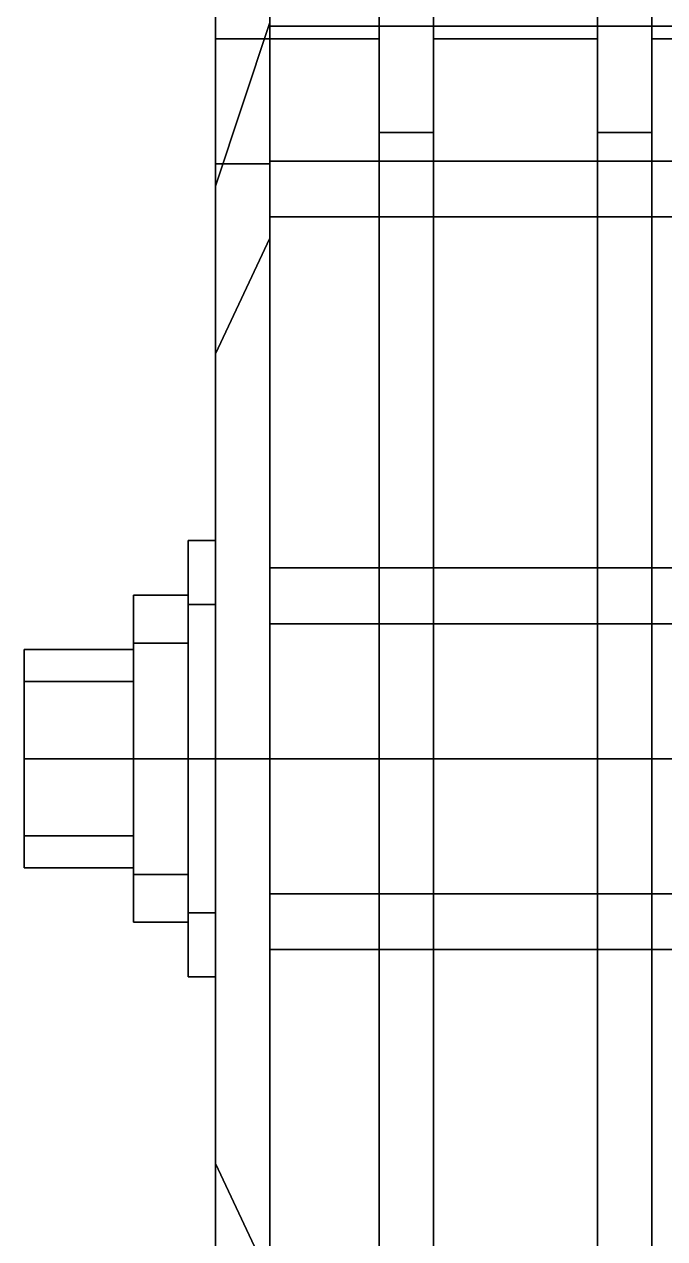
# Model space of a CAD drawing. Header units: millimetres. Extents: x -1.4 to 1.4, y -4.7 to 34.3.
# Drawn here: x -1.38 to -1.1453, y -0.176 to 0.2694 of the extents above; entities that cross this region are included whole.
import ezdxf

# ---------------------------------------------------------------- set-up
doc = ezdxf.new("R2010")
doc.units = ezdxf.units.MM
doc.layers.add('wheels', color=2, linetype='Continuous')

msp = doc.modelspace()

# ---------------------------------------------------------------- linework, layer by layer
at = {"layer": 'wheels'}
for points in [[(-1.31, 0.4879, 0.1821), (-1.31, 0.26405, 0.03252), (-1.31, 0.21813, 0.14339), (-1.31, 0.40305, 0.26695)], [(-1.31, 0.26405, 0.03252), (-1.31, 0.4879, 0.1821), (-1.25, 0.4879, 0.1821), (-1.25, 0.26405, 0.03252)], [(-1.31, 0.4879, 1.1579), (-1.31, 0.26405, 1.30748), (-1.25, 0.26405, 1.30748), (-1.25, 0.4879, 1.1579)], [(-1.31, 0.26405, 1.30748), (-1.31, 0.4879, 1.1579), (-1.31, 0.40305, 1.07305), (-1.31, 0.21813, 1.19661)], [(-1.25, 0.26405, 0.03252), (-1.25, 0.4879, 0.1821), (-1.25, 0.42426, 0.24574), (-1.25, 0.22961, 0.11567)], [(-1.25, 0.4879, 1.1579), (-1.25, 0.26405, 1.30748), (-1.25, 0.22961, 1.22433), (-1.25, 0.42426, 1.09426)], [(-1.23, 0.26405, 0.03252), (-1.23, 0.4879, 0.1821), (-1.17, 0.4879, 0.1821), (-1.17, 0.26405, 0.03252)], [(-1.23, 0.4879, 0.1821), (-1.23, 0.26405, 0.03252), (-1.23, 0.22961, 0.11567), (-1.23, 0.42426, 0.24574)], [(-1.23, 0.4879, 1.1579), (-1.23, 0.26405, 1.30748), (-1.17, 0.26405, 1.30748), (-1.17, 0.4879, 1.1579)], [(-1.23, 0.26405, 1.30748), (-1.23, 0.4879, 1.1579), (-1.23, 0.42426, 1.09426), (-1.23, 0.22961, 1.22433)], [(-1.17, 0.26405, 0.03252), (-1.17, 0.4879, 0.1821), (-1.17, 0.42426, 0.24574), (-1.17, 0.22961, 0.11567)], [(-1.17, 0.4879, 1.1579), (-1.17, 0.26405, 1.30748), (-1.17, 0.22961, 1.22433), (-1.17, 0.42426, 1.09426)], [(-1.15, 0.4879, 0.1821), (-1.15, 0.26405, 0.03252), (-1.15, 0.22961, 0.11567), (-1.15, 0.42426, 0.24574)], [(-1.15, 0.26405, 0.03252), (-1.15, 0.4879, 0.1821), (-1.09, 0.4879, 0.1821), (-1.09, 0.26405, 0.03252)], [(-1.15, 0.26405, 1.30748), (-1.15, 0.4879, 1.1579), (-1.15, 0.42426, 1.09426), (-1.15, 0.22961, 1.22433)], [(-1.15, 0.4879, 1.1579), (-1.15, 0.26405, 1.30748), (-1.09, 0.26405, 1.30748), (-1.09, 0.4879, 1.1579)], [(-1.29, 0.2687, 0.8687), (-1.29, 0.2687, 0.8687), (-1.29, 0.3182, 0.8892), (-1.29, 0.42498, 0.84603)], [(-1.29, 0.42498, 0.49397), (-1.29, 0.42498, 0.49397), (-1.29, 0.19092, 0.47908), (-1.29, 0.27, 0.67)], [(-1.29, 0.42498, 0.49397), (-1.29, 0.42498, 0.49397), (-1.29, 0.2687, 0.4713), (-1.29, 0.19092, 0.47908)], [(-1.29, 0.42498, 0.49397), (-1.29, 0.42498, 0.49397), (-1.29, 0.3182, 0.4508), (-1.29, 0.2687, 0.4713)], [(-1.29, 0.42498, 0.84603), (-1.29, 0.42498, 0.84603), (-1.29, 0.27, 0.67), (-1.29, 0.19092, 0.86092)], [(-1.29, 0.19092, 0.86092), (-1.29, 0.19092, 0.86092), (-1.29, 0.2687, 0.8687), (-1.29, 0.42498, 0.84603)], [(-1.25, 0.22961, 0.11567), (-1.25, 0.42426, 0.24574), (-1.23, 0.42426, 0.24574), (-1.23, 0.22961, 0.11567)], [(-1.25, 0.42426, 1.09426), (-1.25, 0.22961, 1.22433), (-1.23, 0.22961, 1.22433), (-1.23, 0.42426, 1.09426)], [(-1.17, 0.22961, 0.11567), (-1.17, 0.42426, 0.24574), (-1.15, 0.42426, 0.24574), (-1.15, 0.22961, 0.11567)], [(-1.17, 0.42426, 1.09426), (-1.17, 0.22961, 1.22433), (-1.15, 0.22961, 1.22433), (-1.15, 0.42426, 1.09426)], [(-1.31, 0.40305, 0.26695), (-1.31, 0.21813, 0.14339), (-1.29, 0.21813, 0.14339), (-1.29, 0.40305, 0.26695)], [(-1.31, 0.21813, 1.19661), (-1.31, 0.40305, 1.07305), (-1.29, 0.40305, 1.07305), (-1.29, 0.21813, 1.19661)], [(-1.29, 0.40305, 0.26695), (-1.29, 0.21813, 0.14339), (-1.29, 0.17603, 0.24502), (-1.29, 0.32527, 0.34473)], [(-1.29, 0.21813, 1.19661), (-1.29, 0.40305, 1.07305), (-1.29, 0.32527, 0.99527), (-1.29, 0.17603, 1.09498)], [(-1.29, 0.32527, 0.34473), (-1.29, 0.17603, 0.24502), (-1.29, 0.2687, 0.3313), (-1.29, 0.3182, 0.3518)], [(-1.29, 0.17603, 1.09498), (-1.29, 0.32527, 0.99527), (-1.29, 0.3182, 0.9882), (-1.29, 0.2687, 1.0087)], [(-1.29, 0.2687, 1.0087), (-1.29, 0.3182, 0.9882), (-1.03, 0.3182, 0.9882), (-1.03, 0.2687, 1.0087)], [(-1.29, 0.3182, 0.8892), (-1.29, 0.2687, 0.8687), (-1.03, 0.2687, 0.8687), (-1.03, 0.3182, 0.8892)], [(-1.29, 0.2687, 0.4713), (-1.29, 0.3182, 0.4508), (-1.03, 0.3182, 0.4508), (-1.03, 0.2687, 0.4713)], [(-1.29, 0.3182, 0.3518), (-1.29, 0.2687, 0.3313), (-1.03, 0.2687, 0.3313), (-1.03, 0.3182, 0.3518)], [(-1.29, 0.27, 0.67), (-1.29, 0.19092, 0.47908), (-1.31, 0.14849, 0.52151), (-1.31, 0.21, 0.67)], [(-1.29, 0.19092, 0.86092), (-1.29, 0.27, 0.67), (-1.31, 0.21, 0.67), (-1.31, 0.14849, 0.81849)], [(-1.29, 0.2192, 0.8892), (-1.29, 0.2192, 0.8892), (-1.29, 0.2687, 0.8687), (-1.29, 0.19092, 0.86092)], [(-1.29, 0.2687, 0.4713), (-1.29, 0.2687, 0.4713), (-1.29, 0.2192, 0.4508), (-1.29, 0.19092, 0.47908)], [(-1.29, 0.2192, 0.3518), (-1.29, 0.2192, 0.3518), (-1.29, 0.2687, 0.3313), (-1.29, 0.17603, 0.24502)], [(-1.29, 0.17603, 1.09498), (-1.29, 0.17603, 1.09498), (-1.29, 0.2687, 1.0087), (-1.29, 0.2192, 0.9882)], [(-1.29, 0.2192, 0.9882), (-1.29, 0.2687, 1.0087), (-1.03, 0.2687, 1.0087), (-1.03, 0.2192, 0.9882)], [(-1.29, 0.2687, 0.8687), (-1.29, 0.2192, 0.8892), (-1.03, 0.2192, 0.8892), (-1.03, 0.2687, 0.8687)], [(-1.29, 0.2192, 0.4508), (-1.29, 0.2687, 0.4713), (-1.03, 0.2687, 0.4713), (-1.03, 0.2192, 0.4508)], [(-1.29, 0.2687, 0.3313), (-1.29, 0.2192, 0.3518), (-1.03, 0.2192, 0.3518), (-1.03, 0.2687, 0.3313)], [(-1.31, 0, -0.02), (-1.31, 0.26405, 0.03252), (-1.25, 0.26405, 0.03252), (-1.25, 0, -0.02)], [(-1.31, 0.26405, 0.03252), (-1.31, 0, -0.02), (-1.31, 0, 0.1), (-1.31, 0.21813, 0.14339)], [(-1.31, 0, 1.36), (-1.31, 0.26405, 1.30748), (-1.31, 0.21813, 1.19661), (-1.31, 0, 1.24)], [(-1.31, 0.26405, 1.30748), (-1.31, 0, 1.36), (-1.25, 0, 1.36), (-1.25, 0.26405, 1.30748)], [(-1.25, 0, -0.02), (-1.25, 0.26405, 0.03252), (-1.25, 0.22961, 0.11567), (-1.25, 0, 0.07)], [(-1.25, 0.26405, 1.30748), (-1.25, 0, 1.36), (-1.25, 0, 1.27), (-1.25, 0.22961, 1.22433)], [(-1.23, 0, -0.02), (-1.23, 0.26405, 0.03252), (-1.17, 0.26405, 0.03252), (-1.17, 0, -0.02)], [(-1.23, 0.26405, 0.03252), (-1.23, 0, -0.02), (-1.23, 0, 0.07), (-1.23, 0.22961, 0.11567)], [(-1.23, 0.26405, 1.30748), (-1.23, 0, 1.36), (-1.17, 0, 1.36), (-1.17, 0.26405, 1.30748)], [(-1.23, 0, 1.36), (-1.23, 0.26405, 1.30748), (-1.23, 0.22961, 1.22433), (-1.23, 0, 1.27)], [(-1.17, 0, -0.02), (-1.17, 0.26405, 0.03252), (-1.17, 0.22961, 0.11567), (-1.17, 0, 0.07)], [(-1.17, 0.26405, 1.30748), (-1.17, 0, 1.36), (-1.17, 0, 1.27), (-1.17, 0.22961, 1.22433)], [(-1.15, 0.26405, 0.03252), (-1.15, 0, -0.02), (-1.15, 0, 0.07), (-1.15, 0.22961, 0.11567)], [(-1.15, 0, -0.02), (-1.15, 0.26405, 0.03252), (-1.09, 0.26405, 0.03252), (-1.09, 0, -0.02)], [(-1.15, 0, 1.36), (-1.15, 0.26405, 1.30748), (-1.15, 0.22961, 1.22433), (-1.15, 0, 1.27)], [(-1.15, 0.26405, 1.30748), (-1.15, 0, 1.36), (-1.09, 0, 1.36), (-1.09, 0.26405, 1.30748)], [(-1.25, 0, 0.07), (-1.25, 0.22961, 0.11567), (-1.23, 0.22961, 0.11567), (-1.23, 0, 0.07)], [(-1.25, 0.22961, 1.22433), (-1.25, 0, 1.27), (-1.23, 0, 1.27), (-1.23, 0.22961, 1.22433)], [(-1.17, 0, 0.07), (-1.17, 0.22961, 0.11567), (-1.15, 0.22961, 0.11567), (-1.15, 0, 0.07)], [(-1.17, 0.22961, 1.22433), (-1.17, 0, 1.27), (-1.15, 0, 1.27), (-1.15, 0.22961, 1.22433)], [(-1.29, 0.1987, 0.9387), (-1.29, 0.1987, 0.9387), (-1.29, 0.2192, 0.8892), (-1.29, 0.19092, 0.86092)], [(-1.29, 0.1987, 0.4013), (-1.29, 0.1987, 0.4013), (-1.29, 0.2192, 0.3518), (-1.29, 0.17603, 0.24502)], [(-1.29, 0.2192, 0.4508), (-1.29, 0.2192, 0.4508), (-1.29, 0.1987, 0.4013), (-1.29, 0.19092, 0.47908)], [(-1.29, 0.17603, 1.09498), (-1.29, 0.17603, 1.09498), (-1.29, 0.2192, 0.9882), (-1.29, 0.1987, 0.9387)], [(-1.29, 0.1987, 0.9387), (-1.29, 0.2192, 0.9882), (-1.03, 0.2192, 0.9882), (-1.03, 0.1987, 0.9387)], [(-1.29, 0.2192, 0.8892), (-1.29, 0.1987, 0.9387), (-1.03, 0.1987, 0.9387), (-1.03, 0.2192, 0.8892)], [(-1.29, 0.1987, 0.4013), (-1.29, 0.2192, 0.4508), (-1.03, 0.2192, 0.4508), (-1.03, 0.1987, 0.4013)], [(-1.29, 0.2192, 0.3518), (-1.29, 0.1987, 0.4013), (-1.03, 0.1987, 0.4013), (-1.03, 0.2192, 0.3518)], [(-1.31, 0.21813, 0.14339), (-1.31, 0, 0.1), (-1.29, 0, 0.1), (-1.29, 0.21813, 0.14339)], [(-1.31, 0, 1.24), (-1.31, 0.21813, 1.19661), (-1.29, 0.21813, 1.19661), (-1.29, 0, 1.24)], [(-1.29, 0.21813, 0.14339), (-1.29, 0, 0.1), (-1.29, 0, 0.21), (-1.29, 0.17603, 0.24502)], [(-1.29, 0, 1.24), (-1.29, 0.21813, 1.19661), (-1.29, 0.17603, 1.09498), (-1.29, 0, 1.13)], [(-1.31, 0.05657, 0.61343), (-1.31, 0.08, 0.67), (-1.31, 0.21, 0.67), (-1.31, 0.14849, 0.52151)], [(-1.31, 0.08, 0.67), (-1.31, 0.05657, 0.72657), (-1.31, 0.14849, 0.81849), (-1.31, 0.21, 0.67)], [(-1.29, 0.17603, 1.09498), (-1.29, 0.17603, 1.09498), (-1.29, 0.1987, 0.9387), (-1.29, 0.19092, 0.86092)], [(-1.29, 0.19092, 0.47908), (-1.29, 0.19092, 0.47908), (-1.29, 0.1987, 0.4013), (-1.29, 0.17603, 0.24502)], [(-1.29, 0, 0.94), (-1.29, 0.19092, 0.86092), (-1.31, 0.14849, 0.81849), (-1.31, 0, 0.88)], [(-1.29, 0.19092, 0.47908), (-1.29, 0, 0.4), (-1.31, 0, 0.46), (-1.31, 0.14849, 0.52151)], [(-1.29, 0.17603, 1.09498), (-1.29, 0.17603, 1.09498), (-1.29, 0.19092, 0.86092), (-1.29, 0, 0.94)], [(-1.29, 0.17603, 0.24502), (-1.29, 0.17603, 0.24502), (-1.29, 0, 0.4), (-1.29, 0.19092, 0.47908)], [(-1.29, 0.17603, 0.24502), (-1.29, 0, 0.21), (-1.29, 0, 0.22), (-1.29, 0.0495, 0.2405)], [(-1.29, 0.17603, 0.24502), (-1.29, 0.17603, 0.24502), (-1.29, 0.0495, 0.3395), (-1.29, 0, 0.4)], [(-1.29, 0.17603, 0.24502), (-1.29, 0.17603, 0.24502), (-1.29, 0.07, 0.29), (-1.29, 0.0495, 0.3395)], [(-1.29, 0.17603, 0.24502), (-1.29, 0.17603, 0.24502), (-1.29, 0.0495, 0.2405), (-1.29, 0.07, 0.29)], [(-1.29, 0, 1.13), (-1.29, 0.17603, 1.09498), (-1.29, 0.0495, 1.0995), (-1.29, 0, 1.12)], [(-1.29, 0.07, 1.05), (-1.29, 0.07, 1.05), (-1.29, 0.0495, 1.0995), (-1.29, 0.17603, 1.09498)], [(-1.29, 0.0495, 1.0005), (-1.29, 0.0495, 1.0005), (-1.29, 0.07, 1.05), (-1.29, 0.17603, 1.09498)], [(-1.29, 0, 0.94), (-1.29, 0, 0.94), (-1.29, 0.0495, 1.0005), (-1.29, 0.17603, 1.09498)], [(-1.31, 0, 0.59), (-1.31, 0.05657, 0.61343), (-1.31, 0.14849, 0.52151), (-1.31, 0, 0.46)], [(-1.31, 0.05657, 0.72657), (-1.31, 0, 0.75), (-1.31, 0, 0.88), (-1.31, 0.14849, 0.81849)], [(-1.32, 0.08, 0.67), (-1.32, 0.05657, 0.72657), (-1.31, 0.05657, 0.72657), (-1.31, 0.08, 0.67)], [(-1.32, 0.05657, 0.61343), (-1.32, 0.08, 0.67), (-1.31, 0.08, 0.67), (-1.31, 0.05657, 0.61343)], [(-1.32, 0.04243, 0.62757), (-1.32, 0.06, 0.67), (-1.32, 0.08, 0.67), (-1.32, 0.05657, 0.61343)], [(-1.32, 0.06, 0.67), (-1.32, 0.04243, 0.71243), (-1.32, 0.05657, 0.72657), (-1.32, 0.08, 0.67)], [(-1.29, 0.0495, 1.0995), (-1.29, 0.07, 1.05), (-1.03, 0.07, 1.05), (-1.03, 0.0495, 1.0995)], [(-1.29, 0.07, 1.05), (-1.29, 0.0495, 1.0005), (-1.03, 0.0495, 1.0005), (-1.03, 0.07, 1.05)], [(-1.29, 0.07, 0.29), (-1.29, 0.0495, 0.2405), (-1.03, 0.0495, 0.2405), (-1.03, 0.07, 0.29)], [(-1.29, 0.0495, 0.3395), (-1.29, 0.07, 0.29), (-1.03, 0.07, 0.29), (-1.03, 0.0495, 0.3395)], [(-1.34, 0.06, 0.67), (-1.34, 0.04243, 0.71243), (-1.32, 0.04243, 0.71243), (-1.32, 0.06, 0.67)], [(-1.34, 0.04243, 0.62757), (-1.34, 0.06, 0.67), (-1.32, 0.06, 0.67), (-1.32, 0.04243, 0.62757)], [(-1.34, 0.02828, 0.64172), (-1.34, 0.04, 0.67), (-1.34, 0.06, 0.67), (-1.34, 0.04243, 0.62757)], [(-1.34, 0.04, 0.67), (-1.34, 0.02828, 0.69828), (-1.34, 0.04243, 0.71243), (-1.34, 0.06, 0.67)], [(-1.32, 0.05657, 0.72657), (-1.32, 0, 0.75), (-1.31, 0, 0.75), (-1.31, 0.05657, 0.72657)], [(-1.32, 0, 0.59), (-1.32, 0.05657, 0.61343), (-1.31, 0.05657, 0.61343), (-1.31, 0, 0.59)], [(-1.32, 0, 0.61), (-1.32, 0.04243, 0.62757), (-1.32, 0.05657, 0.61343), (-1.32, 0, 0.59)], [(-1.32, 0.04243, 0.71243), (-1.32, 0, 0.73), (-1.32, 0, 0.75), (-1.32, 0.05657, 0.72657)], [(-1.29, 0.0495, 0.3395), (-1.29, 0.0495, 0.3395), (-1.29, 0, 0.36), (-1.29, 0, 0.4)], [(-1.29, 0, 0.98), (-1.29, 0, 0.98), (-1.29, 0.0495, 1.0005), (-1.29, 0, 0.94)], [(-1.29, 0, 1.12), (-1.29, 0.0495, 1.0995), (-1.03, 0.0495, 1.0995), (-1.03, 0, 1.12)], [(-1.29, 0.0495, 1.0005), (-1.29, 0, 0.98), (-1.03, 0, 0.98), (-1.03, 0.0495, 1.0005)], [(-1.29, 0.0495, 0.2405), (-1.29, 0, 0.22), (-1.03, 0, 0.22), (-1.03, 0.0495, 0.2405)], [(-1.29, 0, 0.36), (-1.29, 0.0495, 0.3395), (-1.03, 0.0495, 0.3395), (-1.03, 0, 0.36)], [(-1.34, 0.04243, 0.71243), (-1.34, 0, 0.73), (-1.32, 0, 0.73), (-1.32, 0.04243, 0.71243)], [(-1.34, 0, 0.61), (-1.34, 0.04243, 0.62757), (-1.32, 0.04243, 0.62757), (-1.32, 0, 0.61)], [(-1.34, 0, 0.63), (-1.34, 0.02828, 0.64172), (-1.34, 0.04243, 0.62757), (-1.34, 0, 0.61)], [(-1.34, 0.02828, 0.69828), (-1.34, 0, 0.71), (-1.34, 0, 0.73), (-1.34, 0.04243, 0.71243)], [(-1.38, 0.04, 0.67), (-1.38, 0.02828, 0.69828), (-1.34, 0.02828, 0.69828), (-1.34, 0.04, 0.67)], [(-1.38, 0.02828, 0.64172), (-1.38, 0.04, 0.67), (-1.34, 0.04, 0.67), (-1.34, 0.02828, 0.64172)], [(-1.38, 0.02828, 0.69828), (-1.38, 0.04, 0.67), (-1.38, -0.02828, 0.69828), (-1.38, 0, 0.71)], [(-1.38, 0.04, 0.67), (-1.38, 0.02828, 0.64172), (-1.38, 0, 0.63), (-1.38, -0.02828, 0.69828)], [(-1.38, 0.02828, 0.69828), (-1.38, 0, 0.71), (-1.34, 0, 0.71), (-1.34, 0.02828, 0.69828)], [(-1.38, 0, 0.63), (-1.38, 0.02828, 0.64172), (-1.34, 0.02828, 0.64172), (-1.34, 0, 0.63)], [(-1.38, 0, 0.71), (-1.38, -0.02828, 0.69828), (-1.34, -0.02828, 0.69828), (-1.34, 0, 0.71)], [(-1.38, -0.02828, 0.64172), (-1.38, 0, 0.63), (-1.34, 0, 0.63), (-1.34, -0.02828, 0.64172)], [(-1.38, 0, 0.63), (-1.38, -0.02828, 0.64172), (-1.38, -0.04, 0.67), (-1.38, -0.02828, 0.69828)], [(-1.34, 0, 0.73), (-1.34, -0.04243, 0.71243), (-1.32, -0.04243, 0.71243), (-1.32, 0, 0.73)], [(-1.34, -0.04243, 0.62757), (-1.34, 0, 0.61), (-1.32, 0, 0.61), (-1.32, -0.04243, 0.62757)], [(-1.34, 0, 0.71), (-1.34, -0.02828, 0.69828), (-1.34, -0.04243, 0.71243), (-1.34, 0, 0.73)], [(-1.34, -0.02828, 0.64172), (-1.34, 0, 0.63), (-1.34, 0, 0.61), (-1.34, -0.04243, 0.62757)], [(-1.32, 0, 0.75), (-1.32, -0.05657, 0.72657), (-1.31, -0.05657, 0.72657), (-1.31, 0, 0.75)], [(-1.32, -0.05657, 0.61343), (-1.32, 0, 0.59), (-1.31, 0, 0.59), (-1.31, -0.05657, 0.61343)], [(-1.32, 0, 0.73), (-1.32, -0.04243, 0.71243), (-1.32, -0.05657, 0.72657), (-1.32, 0, 0.75)], [(-1.32, -0.04243, 0.62757), (-1.32, 0, 0.61), (-1.32, 0, 0.59), (-1.32, -0.05657, 0.61343)], [(-1.31, -0.26405, 0.03252), (-1.31, 0, -0.02), (-1.25, 0, -0.02), (-1.25, -0.26405, 0.03252)], [(-1.31, 0, 0.1), (-1.31, -0.21813, 0.14339), (-1.29, -0.21813, 0.14339), (-1.29, 0, 0.1)], [(-1.29, -0.19092, 0.86092), (-1.29, 0, 0.94), (-1.31, 0, 0.88), (-1.31, -0.14849, 0.81849)], [(-1.31, -0.05657, 0.61343), (-1.31, 0, 0.59), (-1.31, 0, 0.46), (-1.31, -0.14849, 0.52151)], [(-1.29, 0, 0.4), (-1.29, -0.19092, 0.47908), (-1.31, -0.14849, 0.52151), (-1.31, 0, 0.46)], [(-1.31, 0, 0.75), (-1.31, -0.05657, 0.72657), (-1.31, -0.14849, 0.81849), (-1.31, 0, 0.88)], [(-1.31, -0.21813, 1.19661), (-1.31, 0, 1.24), (-1.29, 0, 1.24), (-1.29, -0.21813, 1.19661)], [(-1.31, -0.26405, 1.30748), (-1.31, 0, 1.36), (-1.31, 0, 1.24), (-1.31, -0.21813, 1.19661)], [(-1.31, 0, 1.36), (-1.31, -0.26405, 1.30748), (-1.25, -0.26405, 1.30748), (-1.25, 0, 1.36)], [(-1.29, -0.17603, 1.09498), (-1.29, -0.17603, 1.09498), (-1.29, 0, 0.94), (-1.29, -0.19092, 0.86092)], [(-1.29, 0, 0.4), (-1.29, 0, 0.4), (-1.29, -0.0495, 0.3395), (-1.29, -0.17603, 0.24502)], [(-1.29, 0, 0.36), (-1.29, 0, 0.36), (-1.29, -0.0495, 0.3395), (-1.29, 0, 0.4)], [(-1.29, -0.21813, 1.19661), (-1.29, 0, 1.24), (-1.29, 0, 1.13), (-1.29, -0.17603, 1.09498)], [(-1.29, -0.17603, 1.09498), (-1.29, 0, 1.13), (-1.29, 0, 1.12), (-1.29, -0.0495, 1.0995)], [(-1.29, -0.0495, 1.0005), (-1.29, -0.0495, 1.0005), (-1.29, 0, 0.98), (-1.29, 0, 0.94)], [(-1.29, -0.17603, 1.09498), (-1.29, -0.17603, 1.09498), (-1.29, -0.0495, 1.0005), (-1.29, 0, 0.94)], [(-1.29, -0.0495, 1.0995), (-1.29, 0, 1.12), (-1.03, 0, 1.12), (-1.03, -0.0495, 1.0995)], [(-1.29, 0, 0.98), (-1.29, -0.0495, 1.0005), (-1.03, -0.0495, 1.0005), (-1.03, 0, 0.98)], [(-1.29, 0, 0.22), (-1.29, -0.0495, 0.2405), (-1.03, -0.0495, 0.2405), (-1.03, 0, 0.22)], [(-1.29, -0.0495, 0.3395), (-1.29, 0, 0.36), (-1.03, 0, 0.36), (-1.03, -0.0495, 0.3395)], [(-1.25, 0, 1.36), (-1.25, -0.26405, 1.30748), (-1.25, -0.22961, 1.22433), (-1.25, 0, 1.27)], [(-1.25, -0.22961, 0.11567), (-1.25, 0, 0.07), (-1.23, 0, 0.07), (-1.23, -0.22961, 0.11567)], [(-1.25, 0, 1.27), (-1.25, -0.22961, 1.22433), (-1.23, -0.22961, 1.22433), (-1.23, 0, 1.27)], [(-1.23, -0.26405, 0.03252), (-1.23, 0, -0.02), (-1.17, 0, -0.02), (-1.17, -0.26405, 0.03252)], [(-1.23, 0, -0.02), (-1.23, -0.26405, 0.03252), (-1.23, -0.22961, 0.11567), (-1.23, 0, 0.07)], [(-1.23, 0, 1.36), (-1.23, -0.26405, 1.30748), (-1.17, -0.26405, 1.30748), (-1.17, 0, 1.36)], [(-1.17, -0.22961, 0.11567), (-1.17, 0, 0.07), (-1.15, 0, 0.07), (-1.15, -0.22961, 0.11567)], [(-1.17, 0, 1.27), (-1.17, -0.22961, 1.22433), (-1.15, -0.22961, 1.22433), (-1.15, 0, 1.27)], [(-1.17, 0, 1.36), (-1.17, -0.26405, 1.30748), (-1.17, -0.22961, 1.22433), (-1.17, 0, 1.27)], [(-1.15, 0, -0.02), (-1.15, -0.26405, 0.03252), (-1.15, -0.22961, 0.11567), (-1.15, 0, 0.07)], [(-1.15, -0.26405, 0.03252), (-1.15, 0, -0.02), (-1.09, 0, -0.02), (-1.09, -0.26405, 0.03252)], [(-1.15, 0, 1.36), (-1.15, -0.26405, 1.30748), (-1.09, -0.26405, 1.30748), (-1.09, 0, 1.36)], [(-1.31, 0, -0.02), (-1.31, -0.26405, 0.03252), (-1.31, -0.21813, 0.14339), (-1.31, 0, 0.1)], [(-1.29, 0, 0.1), (-1.29, -0.21813, 0.14339), (-1.29, -0.17603, 0.24502), (-1.29, 0, 0.21)], [(-1.29, 0, 0.21), (-1.29, -0.17603, 0.24502), (-1.29, -0.0495, 0.2405), (-1.29, 0, 0.22)], [(-1.29, -0.17603, 0.24502), (-1.29, -0.17603, 0.24502), (-1.29, -0.19092, 0.47908), (-1.29, 0, 0.4)], [(-1.25, -0.26405, 0.03252), (-1.25, 0, -0.02), (-1.25, 0, 0.07), (-1.25, -0.22961, 0.11567)], [(-1.23, -0.26405, 1.30748), (-1.23, 0, 1.36), (-1.23, 0, 1.27), (-1.23, -0.22961, 1.22433)], [(-1.17, -0.26405, 0.03252), (-1.17, 0, -0.02), (-1.17, 0, 0.07), (-1.17, -0.22961, 0.11567)], [(-1.15, -0.26405, 1.30748), (-1.15, 0, 1.36), (-1.15, 0, 1.27), (-1.15, -0.22961, 1.22433)], [(-1.38, -0.02828, 0.69828), (-1.38, -0.04, 0.67), (-1.34, -0.04, 0.67), (-1.34, -0.02828, 0.69828)], [(-1.38, -0.04, 0.67), (-1.38, -0.02828, 0.64172), (-1.34, -0.02828, 0.64172), (-1.34, -0.04, 0.67)], [(-1.34, -0.02828, 0.69828), (-1.34, -0.04, 0.67), (-1.34, -0.06, 0.67), (-1.34, -0.04243, 0.71243)], [(-1.34, -0.04, 0.67), (-1.34, -0.02828, 0.64172), (-1.34, -0.04243, 0.62757), (-1.34, -0.06, 0.67)], [(-1.34, -0.04243, 0.71243), (-1.34, -0.06, 0.67), (-1.32, -0.06, 0.67), (-1.32, -0.04243, 0.71243)], [(-1.34, -0.06, 0.67), (-1.34, -0.04243, 0.62757), (-1.32, -0.04243, 0.62757), (-1.32, -0.06, 0.67)], [(-1.32, -0.04243, 0.71243), (-1.32, -0.06, 0.67), (-1.32, -0.08, 0.67), (-1.32, -0.05657, 0.72657)], [(-1.32, -0.06, 0.67), (-1.32, -0.04243, 0.62757), (-1.32, -0.05657, 0.61343), (-1.32, -0.08, 0.67)], [(-1.29, -0.0495, 0.3395), (-1.29, -0.0495, 0.3395), (-1.29, -0.07, 0.29), (-1.29, -0.17603, 0.24502)], [(-1.29, -0.07, 0.29), (-1.29, -0.07, 0.29), (-1.29, -0.0495, 0.2405), (-1.29, -0.17603, 0.24502)], [(-1.29, -0.17603, 1.09498), (-1.29, -0.17603, 1.09498), (-1.29, -0.0495, 1.0995), (-1.29, -0.07, 1.05)], [(-1.29, -0.17603, 1.09498), (-1.29, -0.17603, 1.09498), (-1.29, -0.07, 1.05), (-1.29, -0.0495, 1.0005)], [(-1.29, -0.07, 1.05), (-1.29, -0.0495, 1.0995), (-1.03, -0.0495, 1.0995), (-1.03, -0.07, 1.05)], [(-1.29, -0.0495, 1.0005), (-1.29, -0.07, 1.05), (-1.03, -0.07, 1.05), (-1.03, -0.0495, 1.0005)], [(-1.29, -0.0495, 0.2405), (-1.29, -0.07, 0.29), (-1.03, -0.07, 0.29), (-1.03, -0.0495, 0.2405)], [(-1.29, -0.07, 0.29), (-1.29, -0.0495, 0.3395), (-1.03, -0.0495, 0.3395), (-1.03, -0.07, 0.29)], [(-1.32, -0.05657, 0.72657), (-1.32, -0.08, 0.67), (-1.31, -0.08, 0.67), (-1.31, -0.05657, 0.72657)], [(-1.32, -0.08, 0.67), (-1.32, -0.05657, 0.61343), (-1.31, -0.05657, 0.61343), (-1.31, -0.08, 0.67)], [(-1.31, -0.08, 0.67), (-1.31, -0.05657, 0.61343), (-1.31, -0.14849, 0.52151), (-1.31, -0.21, 0.67)], [(-1.31, -0.05657, 0.72657), (-1.31, -0.08, 0.67), (-1.31, -0.21, 0.67), (-1.31, -0.14849, 0.81849)], [(-1.29, -0.19092, 0.47908), (-1.29, -0.27, 0.67), (-1.31, -0.21, 0.67), (-1.31, -0.14849, 0.52151)], [(-1.29, -0.27, 0.67), (-1.29, -0.19092, 0.86092), (-1.31, -0.14849, 0.81849), (-1.31, -0.21, 0.67)]]:
    msp.add_3dface(points, dxfattribs=at)

doc.saveas('drawing.dxf')
